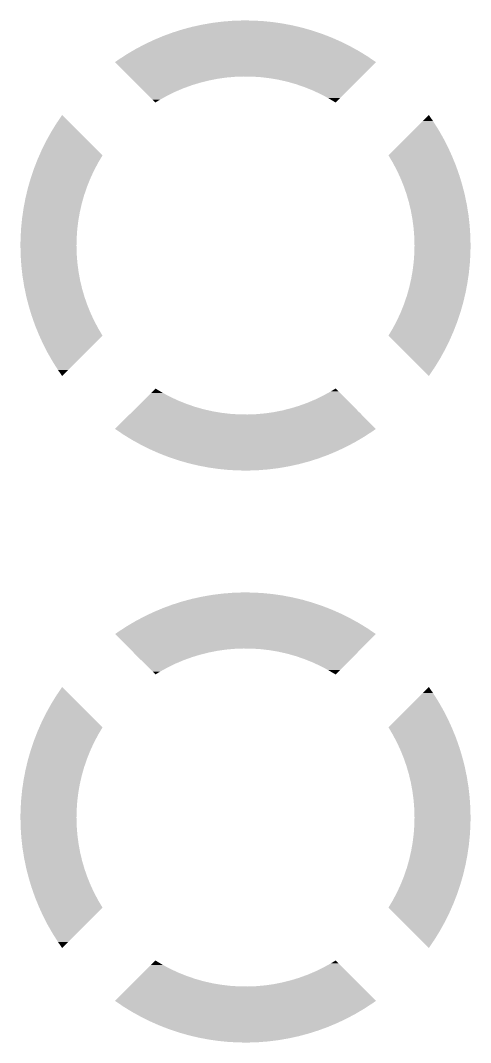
# Model space of a CAD drawing. Extents: x 295 to 953, y 10 to 290.
# Drawn here: x 558.78 to 560.779, y 135.374 to 139.913 of the extents above; entities that cross this region are included whole.
import ezdxf

# ---------------------------------------------------------------- set-up
doc = ezdxf.new("R2010")
doc.units = 0
doc.header["$LTSCALE"] = 5
doc.header["$MEASUREMENT"] = 0
doc.layers.get('0').update_dxf_attribs({"linetype": 'CONTINUOUS', "lineweight": 25})

msp = doc.modelspace()

# ---------------------------------------------------------------- linework, layer by layer
for points in [[(559.5435, 139.8845), (559.5702, 139.8903), (560.0148, 139.8845), (559.9903, 139.8903)], [(559.5702, 139.8903), (559.5875, 139.8941), (559.9903, 139.8903), (559.9705, 139.8941)], [(559.5875, 139.8941), (559.6147, 139.8988), (559.9705, 139.8941), (559.9461, 139.8988)], [(559.6147, 139.8988), (559.6319, 139.9018), (559.9461, 139.8988), (559.9257, 139.9018)], [(559.6319, 139.9018), (559.6599, 139.9053), (559.9257, 139.9018), (559.9015, 139.9053)], [(559.6599, 139.9053), (559.6767, 139.9075), (559.9015, 139.9053), (559.8803, 139.9075)], [(559.6767, 139.9075), (559.7058, 139.9098), (559.8803, 139.9075), (559.8567, 139.9098)], [(559.7058, 139.9098), (559.7216, 139.9111), (559.8567, 139.9098), (559.8333, 139.9111)], [(559.7216, 139.9111), (559.7547, 139.9123), (559.8333, 139.9111), (559.8117, 139.9123)], [(559.7547, 139.9123), (559.7666, 139.9127), (559.8117, 139.9123), (559.7666, 139.9127)], [(559.3978, 139.8367), (559.4147, 139.8438), (560.1622, 139.8367), (560.144, 139.8438)], [(559.4147, 139.8438), (559.4399, 139.853), (560.144, 139.8438), (560.1202, 139.853)], [(559.4399, 139.853), (559.457, 139.8593), (560.1202, 139.853), (560.1016, 139.8593)], [(559.457, 139.8593), (559.4827, 139.8674), (560.1016, 139.8593), (560.0775, 139.8674)], [(559.4827, 139.8674), (559.5, 139.8729), (560.0775, 139.8674), (560.0585, 139.8729)], [(559.5, 139.8729), (559.5262, 139.8799), (560.0585, 139.8729), (560.0342, 139.8799)], [(559.5262, 139.8799), (559.5435, 139.8845), (560.0342, 139.8799), (560.0148, 139.8845)], [(559.2926, 139.786), (559.3161, 139.7985), (560.2663, 139.786), (560.2438, 139.7985)], [(559.3161, 139.7985), (559.3324, 139.8071), (560.2438, 139.7985), (560.2264, 139.8071)], [(559.3324, 139.8071), (559.3565, 139.8185), (560.2264, 139.8071), (560.2034, 139.8185)], [(559.3565, 139.8185), (559.3731, 139.8264), (560.2034, 139.8185), (560.1856, 139.8264)], [(559.3731, 139.8264), (559.3978, 139.8367), (560.1856, 139.8264), (560.1622, 139.8367)], [(559.2159, 139.7386), (559.2382, 139.7531), (560.343, 139.7386), (560.3216, 139.7531)], [(559.2382, 139.7531), (559.2537, 139.7632), (560.3216, 139.7531), (560.3052, 139.7632)], [(559.2537, 139.7632), (559.2766, 139.7767), (560.3052, 139.7632), (560.2832, 139.7767)], [(559.2766, 139.7767), (559.2926, 139.786), (560.2832, 139.7767), (560.2663, 139.786)], [(559.2005, 139.7278), (559.2159, 139.7386), (560.3589, 139.7278), (560.343, 139.7386)], [(559.2645, 139.6638), (559.2005, 139.7278), (560.2949, 139.6638), (560.3589, 139.7278)], [(559.2659, 139.6624), (559.2645, 139.6638), (559.7328, 139.6624), (559.7718, 139.6638)], [(559.2693, 139.659), (559.2659, 139.6624), (559.6939, 139.659), (559.7328, 139.6624)], [(559.8109, 139.6632), (559.7718, 139.6638), (560.2943, 139.6632), (560.2949, 139.6638)], [(559.8498, 139.6606), (559.8109, 139.6632), (560.2917, 139.6606), (560.2943, 139.6632)], [(559.8886, 139.6559), (559.8498, 139.6606), (560.287, 139.6559), (560.2917, 139.6606)], [(559.2748, 139.6535), (559.2693, 139.659), (559.6552, 139.6535), (559.6939, 139.659)], [(559.2823, 139.646), (559.2748, 139.6535), (559.6169, 139.646), (559.6552, 139.6535)], [(559.2917, 139.6365), (559.2823, 139.646), (559.579, 139.6365), (559.6169, 139.646)], [(559.3031, 139.6251), (559.2917, 139.6365), (559.5417, 139.6251), (559.579, 139.6365)], [(559.3165, 139.6118), (559.3031, 139.6251), (559.505, 139.6118), (559.5417, 139.6251)], [(559.9271, 139.6493), (559.8886, 139.6559), (560.2804, 139.6493), (560.287, 139.6559)], [(559.9652, 139.6406), (559.9271, 139.6493), (560.2717, 139.6406), (560.2804, 139.6493)], [(560.0027, 139.63), (559.9652, 139.6406), (560.2611, 139.63), (560.2717, 139.6406)], [(560.0397, 139.6174), (560.0027, 139.63), (560.2485, 139.6174), (560.2611, 139.63)], [(560.076, 139.6029), (560.0397, 139.6174), (560.234, 139.6029), (560.2485, 139.6174)], [(559.3317, 139.5966), (559.3165, 139.6118), (559.469, 139.5966), (559.505, 139.6118)], [(559.3488, 139.5795), (559.3317, 139.5966), (559.4339, 139.5795), (559.469, 139.5966)], [(559.3677, 139.5606), (559.3488, 139.5795), (559.3997, 139.5606), (559.4339, 139.5795)], [(560.1114, 139.5866), (560.076, 139.6029), (560.2177, 139.5866), (560.234, 139.6029)], [(560.146, 139.5684), (560.1114, 139.5866), (560.1995, 139.5684), (560.2177, 139.5866)], [(560.1796, 139.5485), (560.146, 139.5684), (560.1796, 139.5485), (560.1995, 139.5684)], [(559.3798, 139.5485), (559.3677, 139.5606), (559.3798, 139.5485), (559.3997, 139.5606)], [(558.9399, 139.4552), (558.9652, 139.4925), (559.0025, 139.4552), (558.9652, 139.4925)], [(560.5679, 139.4662), (560.5942, 139.4925), (560.6123, 139.4662), (560.5942, 139.4925)], [(558.9163, 139.4168), (558.9399, 139.4552), (559.0409, 139.4168), (559.0025, 139.4552)], [(560.5298, 139.4281), (560.5679, 139.4662), (560.6364, 139.4281), (560.6123, 139.4662)], [(558.8945, 139.3774), (558.9163, 139.4168), (559.0803, 139.3774), (559.0409, 139.4168)], [(560.4505, 139.3489), (560.4906, 139.389), (560.6793, 139.3489), (560.6587, 139.389)], [(560.4906, 139.389), (560.5298, 139.4281), (560.6587, 139.389), (560.6364, 139.4281)], [(558.8745, 139.337), (558.8945, 139.3774), (559.1207, 139.337), (559.0803, 139.3774)], [(560.4149, 139.3132), (560.4505, 139.3489), (560.6956, 139.3132), (560.6793, 139.3489)], [(558.8563, 139.2958), (558.864, 139.3132), (559.1342, 139.2958), (559.1445, 139.3132)], [(558.864, 139.3132), (558.8745, 139.337), (559.1445, 139.3132), (559.1207, 139.337)], [(560.4181, 139.3079), (560.4149, 139.3132), (560.698, 139.3079), (560.6956, 139.3132)], [(560.4309, 139.2865), (560.4181, 139.3079), (560.7066, 139.2865), (560.698, 139.3079)], [(558.837, 139.245), (558.84, 139.2538), (559.1064, 139.245), (559.111, 139.2538)], [(558.84, 139.2538), (558.85, 139.2796), (559.111, 139.2538), (559.1246, 139.2796)], [(558.85, 139.2796), (558.8563, 139.2958), (559.1246, 139.2796), (559.1342, 139.2958)], [(560.4419, 139.2661), (560.4309, 139.2865), (560.7149, 139.2661), (560.7066, 139.2865)], [(560.4495, 139.2521), (560.4419, 139.2661), (560.7198, 139.2521), (560.7149, 139.2661)], [(560.463, 139.2236), (560.4495, 139.2521), (560.7298, 139.2236), (560.7198, 139.2521)], [(558.8147, 139.1733), (558.8252, 139.2096), (559.0756, 139.1733), (559.0901, 139.2096)], [(558.8252, 139.2096), (558.8256, 139.2111), (559.0901, 139.2096), (559.0908, 139.2111)], [(558.8256, 139.2111), (558.837, 139.245), (559.0908, 139.2111), (559.1064, 139.245)], [(560.4662, 139.2168), (560.463, 139.2236), (560.7319, 139.2168), (560.7298, 139.2236)], [(560.481, 139.1807), (560.4662, 139.2168), (560.7428, 139.1807), (560.7319, 139.2168)], [(558.8056, 139.1363), (558.8131, 139.1678), (559.063, 139.1363), (559.0737, 139.1678)], [(558.8131, 139.1678), (558.8147, 139.1733), (559.0737, 139.1678), (559.0756, 139.1733)], [(560.4811, 139.1804), (560.481, 139.1807), (560.7428, 139.1804), (560.7428, 139.1807)], [(560.494, 139.1438), (560.4811, 139.1804), (560.7521, 139.1438), (560.7428, 139.1804)], [(558.7978, 139.0988), (558.8027, 139.124), (559.0524, 139.0988), (559.0595, 139.124)], [(558.8027, 139.124), (558.8056, 139.1363), (559.0595, 139.124), (559.063, 139.1363)], [(560.4961, 139.1367), (560.494, 139.1438), (560.7539, 139.1367), (560.7521, 139.1438)], [(560.505, 139.1064), (560.4961, 139.1367), (560.7601, 139.1064), (560.7539, 139.1367)], [(558.7914, 139.0607), (558.7942, 139.0797), (559.0437, 139.0607), (559.0481, 139.0797)], [(558.7942, 139.0797), (558.7978, 139.0988), (559.0481, 139.0797), (559.0524, 139.0988)], [(560.5083, 139.0926), (560.505, 139.1064), (560.763, 139.0926), (560.7601, 139.1064)], [(560.5141, 139.0684), (560.5083, 139.0926), (560.7668, 139.0684), (560.763, 139.0926)], [(558.7864, 139.0222), (558.7877, 139.0351), (559.0371, 139.0222), (559.0393, 139.0351)], [(558.7877, 139.0351), (558.7914, 139.0607), (559.0393, 139.0351), (559.0437, 139.0607)], [(560.5178, 139.0481), (560.5141, 139.0684), (560.7701, 139.0481), (560.7668, 139.0684)], [(560.5211, 139.03), (560.5178, 139.0481), (560.7721, 139.03), (560.7701, 139.0481)], [(560.5246, 139.0033), (560.5211, 139.03), (560.7751, 139.0033), (560.7721, 139.03)], [(558.7807, 138.9453), (558.7828, 138.9834), (559.0298, 138.9453), (559.0324, 138.9834)], [(558.7828, 138.9834), (558.7832, 138.9903), (559.0324, 138.9834), (559.0332, 138.9903)], [(558.7832, 138.9903), (558.7864, 139.0222), (559.0332, 138.9903), (559.0371, 139.0222)], [(560.5262, 138.9913), (560.5246, 139.0033), (560.7759, 138.9913), (560.7751, 139.0033)], [(560.5288, 138.9584), (560.5262, 138.9913), (560.7782, 138.9584), (560.7759, 138.9913)], [(558.7802, 138.9133), (558.7807, 138.9445), (559.0291, 138.9133), (559.0298, 138.9445)], [(558.7807, 138.9445), (558.7807, 138.9453), (559.0298, 138.9445), (559.0298, 138.9453)], [(560.5292, 138.9523), (560.5288, 138.9584), (560.7783, 138.9523), (560.7782, 138.9584)], [(560.5303, 138.9133), (560.5292, 138.9523), (560.7792, 138.9133), (560.7783, 138.9523)], [(558.7811, 138.8743), (558.7802, 138.9133), (559.0301, 138.8743), (559.0291, 138.9133)], [(560.5296, 138.8821), (560.5303, 138.9133), (560.7787, 138.8821), (560.7792, 138.9133)], [(558.7812, 138.8683), (558.7811, 138.8743), (559.0306, 138.8683), (559.0301, 138.8743)], [(558.7835, 138.8353), (558.7812, 138.8683), (559.0332, 138.8353), (559.0306, 138.8683)], [(560.5262, 138.8363), (560.527, 138.8432), (560.7762, 138.8363), (560.7766, 138.8432)], [(560.527, 138.8432), (560.5296, 138.8813), (560.7766, 138.8432), (560.7787, 138.8813)], [(560.5296, 138.8813), (560.5296, 138.8821), (560.7787, 138.8813), (560.7787, 138.8821)], [(558.7843, 138.8233), (558.7835, 138.8353), (559.0348, 138.8233), (559.0332, 138.8353)], [(558.7873, 138.7966), (558.7843, 138.8233), (559.0383, 138.7966), (559.0348, 138.8233)], [(560.5201, 138.7915), (560.5223, 138.8044), (560.7717, 138.7915), (560.773, 138.8044)], [(560.5223, 138.8044), (560.5262, 138.8363), (560.773, 138.8044), (560.7762, 138.8363)], [(558.7893, 138.7785), (558.7873, 138.7966), (559.0416, 138.7785), (559.0383, 138.7966)], [(558.7926, 138.7582), (558.7893, 138.7785), (559.0453, 138.7582), (559.0416, 138.7785)], [(558.7964, 138.734), (558.7926, 138.7582), (559.0511, 138.734), (559.0453, 138.7582)], [(560.5113, 138.7469), (560.5156, 138.7659), (560.7652, 138.7469), (560.768, 138.7659)], [(560.5156, 138.7659), (560.5201, 138.7915), (560.768, 138.7659), (560.7717, 138.7915)], [(558.7993, 138.7202), (558.7964, 138.734), (559.0544, 138.7202), (559.0511, 138.734)], [(558.8055, 138.6899), (558.7993, 138.7202), (559.0633, 138.6899), (559.0544, 138.7202)], [(560.4999, 138.7026), (560.507, 138.7278), (560.7567, 138.7026), (560.7616, 138.7278)], [(560.507, 138.7278), (560.5113, 138.7469), (560.7616, 138.7278), (560.7652, 138.7469)], [(558.8073, 138.6828), (558.8055, 138.6899), (559.0654, 138.6828), (559.0633, 138.6899)], [(558.8166, 138.6462), (558.8073, 138.6828), (559.0783, 138.6462), (559.0654, 138.6828)], [(560.4857, 138.6588), (560.4964, 138.6903), (560.7462, 138.6588), (560.7538, 138.6903)], [(560.4964, 138.6903), (560.4999, 138.7026), (560.7538, 138.6903), (560.7567, 138.7026)], [(558.8166, 138.6459), (558.8166, 138.6462), (559.0784, 138.6459), (559.0783, 138.6462)], [(558.8275, 138.6098), (558.8166, 138.6459), (559.0932, 138.6098), (559.0784, 138.6459)], [(560.453, 138.5816), (560.4686, 138.6155), (560.7223, 138.5816), (560.7338, 138.6155)], [(560.4686, 138.6155), (560.4693, 138.617), (560.7338, 138.6155), (560.7342, 138.617)], [(560.4693, 138.617), (560.4838, 138.6533), (560.7342, 138.617), (560.7447, 138.6533)], [(560.4838, 138.6533), (560.4857, 138.6588), (560.7447, 138.6533), (560.7462, 138.6588)], [(558.8296, 138.603), (558.8275, 138.6098), (559.0964, 138.603), (559.0932, 138.6098)], [(558.8396, 138.5745), (558.8296, 138.603), (559.1099, 138.5745), (559.0964, 138.603)], [(558.8445, 138.5605), (558.8396, 138.5745), (559.1175, 138.5605), (559.1099, 138.5745)], [(560.4348, 138.547), (560.4484, 138.5728), (560.7094, 138.547), (560.7194, 138.5728)], [(560.4484, 138.5728), (560.453, 138.5816), (560.7194, 138.5728), (560.7223, 138.5816)], [(558.8528, 138.5401), (558.8445, 138.5605), (559.1285, 138.5401), (559.1175, 138.5605)], [(558.8614, 138.5187), (558.8528, 138.5401), (559.1413, 138.5187), (559.1285, 138.5401)], [(560.4149, 138.5134), (560.4252, 138.5308), (560.6954, 138.5134), (560.7031, 138.5308)], [(560.4252, 138.5308), (560.4348, 138.547), (560.7031, 138.5308), (560.7094, 138.547)], [(558.8638, 138.5134), (558.8614, 138.5187), (559.1445, 138.5134), (559.1413, 138.5187)], [(558.8801, 138.4777), (558.8638, 138.5134), (559.1089, 138.4777), (559.1445, 138.5134)], [(560.4387, 138.4896), (560.4149, 138.5134), (560.6849, 138.4896), (560.6954, 138.5134)], [(560.4791, 138.4492), (560.4387, 138.4896), (560.6649, 138.4492), (560.6849, 138.4896)], [(558.9006, 138.4376), (558.8801, 138.4777), (559.0688, 138.4376), (559.1089, 138.4777)], [(558.923, 138.3985), (558.9006, 138.4376), (559.0296, 138.3985), (559.0688, 138.4376)], [(560.5185, 138.4098), (560.4791, 138.4492), (560.6431, 138.4098), (560.6649, 138.4492)], [(558.9471, 138.3604), (558.923, 138.3985), (558.9915, 138.3604), (559.0296, 138.3985)], [(560.5569, 138.3714), (560.5185, 138.4098), (560.6195, 138.3714), (560.6431, 138.4098)], [(558.9652, 138.3341), (558.9471, 138.3604), (558.9652, 138.3341), (558.9915, 138.3604)], [(560.5942, 138.3341), (560.5569, 138.3714), (560.5942, 138.3341), (560.6195, 138.3714)], [(559.3417, 138.24), (559.3599, 138.2582), (559.4479, 138.24), (559.4134, 138.2582)], [(559.3599, 138.2582), (559.3798, 138.2781), (559.4134, 138.2582), (559.3798, 138.2781)], [(560.1255, 138.2471), (560.1597, 138.266), (560.2106, 138.2471), (560.1917, 138.266)], [(560.1597, 138.266), (560.1796, 138.2781), (560.1917, 138.266), (560.1796, 138.2781)], [(559.2983, 138.1966), (559.3109, 138.2092), (559.5567, 138.1966), (559.5197, 138.2092)], [(559.3109, 138.2092), (559.3254, 138.2237), (559.5197, 138.2092), (559.4834, 138.2237)], [(559.3254, 138.2237), (559.3417, 138.24), (559.4834, 138.2237), (559.4479, 138.24)], [(560.0177, 138.2015), (560.0544, 138.2148), (560.2562, 138.2015), (560.2429, 138.2148)], [(560.0544, 138.2148), (560.0904, 138.23), (560.2429, 138.2148), (560.2277, 138.23)], [(560.0904, 138.23), (560.1255, 138.2471), (560.2277, 138.23), (560.2106, 138.2471)], [(559.2004, 138.0988), (559.2644, 138.1628), (560.3589, 138.0988), (560.2949, 138.1628)], [(559.2644, 138.1628), (559.2651, 138.1634), (559.7876, 138.1628), (559.7485, 138.1634)], [(559.2651, 138.1634), (559.2677, 138.166), (559.7485, 138.1634), (559.7096, 138.166)], [(559.2677, 138.166), (559.2724, 138.1707), (559.7096, 138.166), (559.6708, 138.1707)], [(559.2724, 138.1707), (559.279, 138.1773), (559.6708, 138.1707), (559.6323, 138.1773)], [(559.279, 138.1773), (559.2877, 138.186), (559.6323, 138.1773), (559.5942, 138.186)], [(559.2877, 138.186), (559.2983, 138.1966), (559.5942, 138.186), (559.5567, 138.1966)], [(559.7876, 138.1628), (559.8266, 138.1642), (560.2949, 138.1628), (560.2935, 138.1642)], [(559.8266, 138.1642), (559.8655, 138.1677), (560.2935, 138.1642), (560.2901, 138.1677)], [(559.8655, 138.1677), (559.9041, 138.1731), (560.2901, 138.1677), (560.2846, 138.1731)], [(559.9041, 138.1731), (559.9425, 138.1806), (560.2846, 138.1731), (560.2771, 138.1806)], [(559.9425, 138.1806), (559.9804, 138.1901), (560.2771, 138.1806), (560.2677, 138.1901)], [(559.9804, 138.1901), (560.0177, 138.2015), (560.2677, 138.1901), (560.2562, 138.2015)], [(559.2164, 138.088), (559.2004, 138.0988), (560.3434, 138.088), (560.3589, 138.0988)], [(559.2378, 138.0735), (559.2164, 138.088), (560.3212, 138.0735), (560.3434, 138.088)], [(559.2542, 138.0634), (559.2378, 138.0735), (560.3057, 138.0634), (560.3212, 138.0735)], [(559.2762, 138.0499), (559.2542, 138.0634), (560.2827, 138.0499), (560.3057, 138.0634)], [(559.2931, 138.0406), (559.2762, 138.0499), (560.2668, 138.0406), (560.2827, 138.0499)], [(559.3156, 138.0281), (559.2931, 138.0406), (560.2433, 138.0281), (560.2668, 138.0406)], [(559.333, 138.0195), (559.3156, 138.0281), (560.227, 138.0195), (560.2433, 138.0281)], [(559.356, 138.0081), (559.333, 138.0195), (560.2029, 138.0081), (560.227, 138.0195)], [(559.3738, 138.0002), (559.356, 138.0081), (560.1863, 138.0002), (560.2029, 138.0081)], [(559.3972, 137.9899), (559.3738, 138.0002), (560.1616, 137.9899), (560.1863, 138.0002)], [(559.4154, 137.9828), (559.3972, 137.9899), (560.1447, 137.9828), (560.1616, 137.9899)], [(559.4392, 137.9736), (559.4154, 137.9828), (560.1195, 137.9736), (560.1447, 137.9828)], [(559.4578, 137.9673), (559.4392, 137.9736), (560.1024, 137.9673), (560.1195, 137.9736)], [(559.4819, 137.9592), (559.4578, 137.9673), (560.0767, 137.9592), (560.1024, 137.9673)], [(559.5009, 137.9537), (559.4819, 137.9592), (560.0594, 137.9537), (560.0767, 137.9592)], [(559.5252, 137.9468), (559.5009, 137.9537), (560.0332, 137.9468), (560.0594, 137.9537)], [(559.5446, 137.9421), (559.5252, 137.9468), (560.0159, 137.9421), (560.0332, 137.9468)], [(559.569, 137.9363), (559.5446, 137.9421), (559.9892, 137.9363), (560.0159, 137.9421)], [(559.5889, 137.9325), (559.569, 137.9363), (559.9718, 137.9325), (559.9892, 137.9363)], [(559.6133, 137.9278), (559.5889, 137.9325), (559.9446, 137.9278), (559.9718, 137.9325)], [(559.6337, 137.9248), (559.6133, 137.9278), (559.9274, 137.9248), (559.9446, 137.9278)], [(559.6579, 137.9213), (559.6337, 137.9248), (559.8995, 137.9213), (559.9274, 137.9248)], [(559.6791, 137.9191), (559.6579, 137.9213), (559.8827, 137.9191), (559.8995, 137.9213)], [(559.7027, 137.9168), (559.6791, 137.9191), (559.8536, 137.9168), (559.8827, 137.9191)], [(559.7261, 137.9155), (559.7027, 137.9168), (559.8378, 137.9155), (559.8536, 137.9168)], [(559.7477, 137.9143), (559.7261, 137.9155), (559.8047, 137.9143), (559.8378, 137.9155)], [(559.7928, 137.9139), (559.7477, 137.9143), (559.7928, 137.9139), (559.8047, 137.9143)], [(559.5262, 137.3399), (559.5435, 137.3445), (560.0342, 137.3399), (560.0148, 137.3445)], [(559.5435, 137.3445), (559.5702, 137.3503), (560.0148, 137.3445), (559.9903, 137.3503)], [(559.5702, 137.3503), (559.5875, 137.3541), (559.9903, 137.3503), (559.9705, 137.3541)], [(559.5875, 137.3541), (559.6147, 137.3588), (559.9705, 137.3541), (559.9461, 137.3588)], [(559.6147, 137.3588), (559.6319, 137.3618), (559.9461, 137.3588), (559.9257, 137.3618)], [(559.6319, 137.3618), (559.6599, 137.3653), (559.9257, 137.3618), (559.9015, 137.3653)], [(559.6599, 137.3653), (559.6767, 137.3675), (559.9015, 137.3653), (559.8803, 137.3675)], [(559.6767, 137.3675), (559.7058, 137.3698), (559.8803, 137.3675), (559.8567, 137.3698)], [(559.7058, 137.3698), (559.7216, 137.3711), (559.8567, 137.3698), (559.8333, 137.3711)], [(559.7216, 137.3711), (559.7547, 137.3723), (559.8333, 137.3711), (559.8117, 137.3723)], [(559.7547, 137.3723), (559.7666, 137.3727), (559.8117, 137.3723), (559.7666, 137.3727)], [(559.3978, 137.2967), (559.4147, 137.3038), (560.1622, 137.2967), (560.144, 137.3038)], [(559.4147, 137.3038), (559.4399, 137.313), (560.144, 137.3038), (560.1202, 137.313)], [(559.4399, 137.313), (559.457, 137.3193), (560.1202, 137.313), (560.1016, 137.3193)], [(559.457, 137.3193), (559.4827, 137.3274), (560.1016, 137.3193), (560.0775, 137.3274)], [(559.4827, 137.3274), (559.5, 137.3329), (560.0775, 137.3274), (560.0585, 137.3329)], [(559.5, 137.3329), (559.5262, 137.3399), (560.0585, 137.3329), (560.0342, 137.3399)], [(559.2926, 137.246), (559.3161, 137.2585), (560.2663, 137.246), (560.2438, 137.2585)], [(559.3161, 137.2585), (559.3324, 137.2671), (560.2438, 137.2585), (560.2264, 137.2671)], [(559.3324, 137.2671), (559.3565, 137.2785), (560.2264, 137.2671), (560.2034, 137.2785)], [(559.3565, 137.2785), (559.3731, 137.2864), (560.2034, 137.2785), (560.1856, 137.2864)], [(559.3731, 137.2864), (559.3978, 137.2967), (560.1856, 137.2864), (560.1622, 137.2967)], [(559.2159, 137.1986), (559.2382, 137.2131), (560.343, 137.1986), (560.3216, 137.2131)], [(559.2382, 137.2131), (559.2537, 137.2232), (560.3216, 137.2131), (560.3052, 137.2232)], [(559.2537, 137.2232), (559.2766, 137.2367), (560.3052, 137.2232), (560.2832, 137.2367)], [(559.2766, 137.2367), (559.2926, 137.246), (560.2832, 137.2367), (560.2663, 137.246)], [(559.2005, 137.1878), (559.2159, 137.1986), (560.3589, 137.1878), (560.343, 137.1986)], [(559.2645, 137.1238), (559.2005, 137.1878), (560.2949, 137.1238), (560.3589, 137.1878)], [(559.2659, 137.1224), (559.2645, 137.1238), (559.7328, 137.1224), (559.7718, 137.1238)], [(559.2693, 137.119), (559.2659, 137.1224), (559.6939, 137.119), (559.7328, 137.1224)], [(559.2748, 137.1135), (559.2693, 137.119), (559.6552, 137.1135), (559.6939, 137.119)], [(559.8109, 137.1232), (559.7718, 137.1238), (560.2943, 137.1232), (560.2949, 137.1238)], [(559.8498, 137.1206), (559.8109, 137.1232), (560.2917, 137.1206), (560.2943, 137.1232)], [(559.8886, 137.1159), (559.8498, 137.1206), (560.287, 137.1159), (560.2917, 137.1206)], [(559.2823, 137.106), (559.2748, 137.1135), (559.6169, 137.106), (559.6552, 137.1135)], [(559.2917, 137.0965), (559.2823, 137.106), (559.579, 137.0965), (559.6169, 137.106)], [(559.3031, 137.0851), (559.2917, 137.0965), (559.5417, 137.0851), (559.579, 137.0965)], [(559.3165, 137.0718), (559.3031, 137.0851), (559.505, 137.0718), (559.5417, 137.0851)], [(559.9271, 137.1093), (559.8886, 137.1159), (560.2804, 137.1093), (560.287, 137.1159)], [(559.9652, 137.1006), (559.9271, 137.1093), (560.2717, 137.1006), (560.2804, 137.1093)], [(560.0027, 137.09), (559.9652, 137.1006), (560.2611, 137.09), (560.2717, 137.1006)], [(560.0397, 137.0774), (560.0027, 137.09), (560.2485, 137.0774), (560.2611, 137.09)], [(560.076, 137.0629), (560.0397, 137.0774), (560.234, 137.0629), (560.2485, 137.0774)], [(559.3317, 137.0566), (559.3165, 137.0718), (559.469, 137.0566), (559.505, 137.0718)], [(559.3488, 137.0395), (559.3317, 137.0566), (559.4339, 137.0395), (559.469, 137.0566)], [(559.3677, 137.0206), (559.3488, 137.0395), (559.3997, 137.0206), (559.4339, 137.0395)], [(560.1114, 137.0466), (560.076, 137.0629), (560.2177, 137.0466), (560.234, 137.0629)], [(560.146, 137.0284), (560.1114, 137.0466), (560.1995, 137.0284), (560.2177, 137.0466)], [(560.1796, 137.0085), (560.146, 137.0284), (560.1796, 137.0085), (560.1995, 137.0284)], [(559.3798, 137.0085), (559.3677, 137.0206), (559.3798, 137.0085), (559.3997, 137.0206)], [(558.9399, 136.9152), (558.9652, 136.9525), (559.0025, 136.9152), (558.9652, 136.9525)], [(560.5679, 136.9262), (560.5942, 136.9525), (560.6123, 136.9262), (560.5942, 136.9525)], [(558.9163, 136.8768), (558.9399, 136.9152), (559.0409, 136.8768), (559.0025, 136.9152)], [(560.5298, 136.8881), (560.5679, 136.9262), (560.6364, 136.8881), (560.6123, 136.9262)], [(558.8945, 136.8374), (558.9163, 136.8768), (559.0803, 136.8374), (559.0409, 136.8768)], [(560.4505, 136.8089), (560.4906, 136.849), (560.6793, 136.8089), (560.6587, 136.849)], [(560.4906, 136.849), (560.5298, 136.8881), (560.6587, 136.849), (560.6364, 136.8881)], [(558.8745, 136.797), (558.8945, 136.8374), (559.1207, 136.797), (559.0803, 136.8374)], [(560.4149, 136.7732), (560.4505, 136.8089), (560.6956, 136.7732), (560.6793, 136.8089)], [(558.85, 136.7396), (558.8563, 136.7558), (559.1246, 136.7396), (559.1342, 136.7558)], [(558.8563, 136.7558), (558.864, 136.7732), (559.1342, 136.7558), (559.1445, 136.7732)], [(558.864, 136.7732), (558.8745, 136.797), (559.1445, 136.7732), (559.1207, 136.797)], [(560.4181, 136.7679), (560.4149, 136.7732), (560.698, 136.7679), (560.6956, 136.7732)], [(560.4309, 136.7465), (560.4181, 136.7679), (560.7066, 136.7465), (560.698, 136.7679)], [(558.837, 136.705), (558.84, 136.7138), (559.1064, 136.705), (559.111, 136.7138)], [(558.84, 136.7138), (558.85, 136.7396), (559.111, 136.7138), (559.1246, 136.7396)], [(560.4419, 136.7261), (560.4309, 136.7465), (560.7149, 136.7261), (560.7066, 136.7465)], [(560.4495, 136.7121), (560.4419, 136.7261), (560.7198, 136.7121), (560.7149, 136.7261)], [(560.463, 136.6836), (560.4495, 136.7121), (560.7298, 136.6836), (560.7198, 136.7121)], [(558.8147, 136.6333), (558.8252, 136.6696), (559.0756, 136.6333), (559.0901, 136.6696)], [(558.8252, 136.6696), (558.8256, 136.6711), (559.0901, 136.6696), (559.0908, 136.6711)], [(558.8256, 136.6711), (558.837, 136.705), (559.0908, 136.6711), (559.1064, 136.705)], [(560.4662, 136.6768), (560.463, 136.6836), (560.7319, 136.6768), (560.7298, 136.6836)], [(560.481, 136.6407), (560.4662, 136.6768), (560.7428, 136.6407), (560.7319, 136.6768)], [(558.8056, 136.5963), (558.8131, 136.6278), (559.063, 136.5963), (559.0737, 136.6278)], [(558.8131, 136.6278), (558.8147, 136.6333), (559.0737, 136.6278), (559.0756, 136.6333)], [(560.4811, 136.6404), (560.481, 136.6407), (560.7428, 136.6404), (560.7428, 136.6407)], [(560.494, 136.6038), (560.4811, 136.6404), (560.7521, 136.6038), (560.7428, 136.6404)], [(558.7978, 136.5588), (558.8027, 136.584), (559.0524, 136.5588), (559.0595, 136.584)], [(558.8027, 136.584), (558.8056, 136.5963), (559.0595, 136.584), (559.063, 136.5963)], [(560.4961, 136.5967), (560.494, 136.6038), (560.7539, 136.5967), (560.7521, 136.6038)], [(560.505, 136.5664), (560.4961, 136.5967), (560.7601, 136.5664), (560.7539, 136.5967)], [(558.7914, 136.5207), (558.7942, 136.5397), (559.0437, 136.5207), (559.0481, 136.5397)], [(558.7942, 136.5397), (558.7978, 136.5588), (559.0481, 136.5397), (559.0524, 136.5588)], [(560.5083, 136.5526), (560.505, 136.5664), (560.763, 136.5526), (560.7601, 136.5664)], [(560.5141, 136.5284), (560.5083, 136.5526), (560.7668, 136.5284), (560.763, 136.5526)], [(560.5178, 136.5081), (560.5141, 136.5284), (560.7701, 136.5081), (560.7668, 136.5284)], [(558.7832, 136.4503), (558.7864, 136.4822), (559.0332, 136.4503), (559.0371, 136.4822)], [(558.7864, 136.4822), (558.7877, 136.4951), (559.0371, 136.4822), (559.0393, 136.4951)], [(558.7877, 136.4951), (558.7914, 136.5207), (559.0393, 136.4951), (559.0437, 136.5207)], [(560.5211, 136.49), (560.5178, 136.5081), (560.7721, 136.49), (560.7701, 136.5081)], [(560.5246, 136.4633), (560.5211, 136.49), (560.7751, 136.4633), (560.7721, 136.49)], [(558.7807, 136.4053), (558.7828, 136.4434), (559.0298, 136.4053), (559.0324, 136.4434)], [(558.7828, 136.4434), (558.7832, 136.4503), (559.0324, 136.4434), (559.0332, 136.4503)], [(560.5262, 136.4513), (560.5246, 136.4633), (560.7759, 136.4513), (560.7751, 136.4633)], [(560.5288, 136.4184), (560.5262, 136.4513), (560.7782, 136.4184), (560.7759, 136.4513)], [(558.7802, 136.3733), (558.7807, 136.4045), (559.0291, 136.3733), (559.0298, 136.4045)], [(558.7807, 136.4045), (558.7807, 136.4053), (559.0298, 136.4045), (559.0298, 136.4053)], [(560.5292, 136.4123), (560.5288, 136.4184), (560.7783, 136.4123), (560.7782, 136.4184)], [(560.5303, 136.3733), (560.5292, 136.4123), (560.7792, 136.3733), (560.7783, 136.4123)], [(558.7811, 136.3343), (558.7802, 136.3733), (559.0301, 136.3343), (559.0291, 136.3733)], [(560.5296, 136.3421), (560.5303, 136.3733), (560.7787, 136.3421), (560.7792, 136.3733)], [(558.7812, 136.3283), (558.7811, 136.3343), (559.0306, 136.3283), (559.0301, 136.3343)], [(558.7835, 136.2953), (558.7812, 136.3283), (559.0332, 136.2953), (559.0306, 136.3283)], [(560.5262, 136.2963), (560.527, 136.3032), (560.7762, 136.2963), (560.7766, 136.3032)], [(560.527, 136.3032), (560.5296, 136.3413), (560.7766, 136.3032), (560.7787, 136.3413)], [(560.5296, 136.3413), (560.5296, 136.3421), (560.7787, 136.3413), (560.7787, 136.3421)], [(558.7843, 136.2833), (558.7835, 136.2953), (559.0348, 136.2833), (559.0332, 136.2953)], [(558.7873, 136.2566), (558.7843, 136.2833), (559.0383, 136.2566), (559.0348, 136.2833)], [(558.7893, 136.2385), (558.7873, 136.2566), (559.0416, 136.2385), (559.0383, 136.2566)], [(560.5201, 136.2515), (560.5223, 136.2644), (560.7717, 136.2515), (560.773, 136.2644)], [(560.5223, 136.2644), (560.5262, 136.2963), (560.773, 136.2644), (560.7762, 136.2963)], [(558.7926, 136.2182), (558.7893, 136.2385), (559.0453, 136.2182), (559.0416, 136.2385)], [(558.7964, 136.194), (558.7926, 136.2182), (559.0511, 136.194), (559.0453, 136.2182)], [(560.5113, 136.2069), (560.5156, 136.2259), (560.7652, 136.2069), (560.768, 136.2259)], [(560.5156, 136.2259), (560.5201, 136.2515), (560.768, 136.2259), (560.7717, 136.2515)], [(558.7993, 136.1802), (558.7964, 136.194), (559.0544, 136.1802), (559.0511, 136.194)], [(558.8055, 136.1499), (558.7993, 136.1802), (559.0633, 136.1499), (559.0544, 136.1802)], [(560.4999, 136.1626), (560.507, 136.1878), (560.7567, 136.1626), (560.7616, 136.1878)], [(560.507, 136.1878), (560.5113, 136.2069), (560.7616, 136.1878), (560.7652, 136.2069)], [(558.8073, 136.1428), (558.8055, 136.1499), (559.0654, 136.1428), (559.0633, 136.1499)], [(558.8166, 136.1062), (558.8073, 136.1428), (559.0783, 136.1062), (559.0654, 136.1428)], [(560.4857, 136.1188), (560.4964, 136.1503), (560.7462, 136.1188), (560.7538, 136.1503)], [(560.4964, 136.1503), (560.4999, 136.1626), (560.7538, 136.1503), (560.7567, 136.1626)], [(558.8166, 136.1059), (558.8166, 136.1062), (559.0784, 136.1059), (559.0783, 136.1062)], [(558.8275, 136.0698), (558.8166, 136.1059), (559.0932, 136.0698), (559.0784, 136.1059)], [(560.453, 136.0416), (560.4686, 136.0755), (560.7223, 136.0416), (560.7338, 136.0755)], [(560.4686, 136.0755), (560.4693, 136.077), (560.7338, 136.0755), (560.7342, 136.077)], [(560.4693, 136.077), (560.4838, 136.1133), (560.7342, 136.077), (560.7447, 136.1133)], [(560.4838, 136.1133), (560.4857, 136.1188), (560.7447, 136.1133), (560.7462, 136.1188)], [(558.8296, 136.063), (558.8275, 136.0698), (559.0964, 136.063), (559.0932, 136.0698)], [(558.8396, 136.0345), (558.8296, 136.063), (559.1099, 136.0345), (559.0964, 136.063)], [(558.8445, 136.0205), (558.8396, 136.0345), (559.1175, 136.0205), (559.1099, 136.0345)], [(560.4348, 136.007), (560.4484, 136.0328), (560.7094, 136.007), (560.7194, 136.0328)], [(560.4484, 136.0328), (560.453, 136.0416), (560.7194, 136.0328), (560.7223, 136.0416)], [(558.8528, 136.0001), (558.8445, 136.0205), (559.1285, 136.0001), (559.1175, 136.0205)], [(558.8614, 135.9787), (558.8528, 136.0001), (559.1413, 135.9787), (559.1285, 136.0001)], [(560.4149, 135.9734), (560.4252, 135.9908), (560.6954, 135.9734), (560.7031, 135.9908)], [(560.4252, 135.9908), (560.4348, 136.007), (560.7031, 135.9908), (560.7094, 136.007)], [(558.8638, 135.9734), (558.8614, 135.9787), (559.1445, 135.9734), (559.1413, 135.9787)], [(558.8801, 135.9377), (558.8638, 135.9734), (559.1089, 135.9377), (559.1445, 135.9734)], [(558.9006, 135.8976), (558.8801, 135.9377), (559.0688, 135.8976), (559.1089, 135.9377)], [(560.4387, 135.9496), (560.4149, 135.9734), (560.6849, 135.9496), (560.6954, 135.9734)], [(560.4791, 135.9092), (560.4387, 135.9496), (560.6649, 135.9092), (560.6849, 135.9496)], [(558.923, 135.8585), (558.9006, 135.8976), (559.0296, 135.8585), (559.0688, 135.8976)], [(560.5185, 135.8698), (560.4791, 135.9092), (560.6431, 135.8698), (560.6649, 135.9092)], [(558.9471, 135.8204), (558.923, 135.8585), (558.9915, 135.8204), (559.0296, 135.8585)], [(560.5569, 135.8314), (560.5185, 135.8698), (560.6195, 135.8314), (560.6431, 135.8698)], [(558.9652, 135.7941), (558.9471, 135.8204), (558.9652, 135.7941), (558.9915, 135.8204)], [(560.5942, 135.7941), (560.5569, 135.8314), (560.5942, 135.7941), (560.6195, 135.8314)], [(559.3417, 135.7), (559.3599, 135.7182), (559.4479, 135.7), (559.4134, 135.7182)], [(559.3599, 135.7182), (559.3798, 135.7381), (559.4134, 135.7182), (559.3798, 135.7381)], [(560.1255, 135.7071), (560.1597, 135.726), (560.2106, 135.7071), (560.1917, 135.726)], [(560.1597, 135.726), (560.1796, 135.7381), (560.1917, 135.726), (560.1796, 135.7381)], [(559.2983, 135.6566), (559.3109, 135.6692), (559.5567, 135.6566), (559.5197, 135.6692)], [(559.3109, 135.6692), (559.3254, 135.6837), (559.5197, 135.6692), (559.4834, 135.6837)], [(559.3254, 135.6837), (559.3417, 135.7), (559.4834, 135.6837), (559.4479, 135.7)], [(560.0177, 135.6615), (560.0544, 135.6748), (560.2562, 135.6615), (560.2429, 135.6748)], [(560.0544, 135.6748), (560.0904, 135.69), (560.2429, 135.6748), (560.2277, 135.69)], [(560.0904, 135.69), (560.1255, 135.7071), (560.2277, 135.69), (560.2106, 135.7071)], [(559.2004, 135.5588), (559.2644, 135.6228), (560.3589, 135.5588), (560.2949, 135.6228)], [(559.2644, 135.6228), (559.2651, 135.6234), (559.7876, 135.6228), (559.7485, 135.6234)], [(559.2651, 135.6234), (559.2677, 135.626), (559.7485, 135.6234), (559.7096, 135.626)], [(559.2677, 135.626), (559.2724, 135.6307), (559.7096, 135.626), (559.6708, 135.6307)], [(559.2724, 135.6307), (559.279, 135.6373), (559.6708, 135.6307), (559.6323, 135.6373)], [(559.279, 135.6373), (559.2877, 135.646), (559.6323, 135.6373), (559.5942, 135.646)], [(559.2877, 135.646), (559.2983, 135.6566), (559.5942, 135.646), (559.5567, 135.6566)], [(559.7876, 135.6228), (559.8266, 135.6242), (560.2949, 135.6228), (560.2935, 135.6242)], [(559.8266, 135.6242), (559.8655, 135.6277), (560.2935, 135.6242), (560.2901, 135.6277)], [(559.8655, 135.6277), (559.9041, 135.6331), (560.2901, 135.6277), (560.2846, 135.6331)], [(559.9041, 135.6331), (559.9425, 135.6406), (560.2846, 135.6331), (560.2771, 135.6406)], [(559.9425, 135.6406), (559.9804, 135.6501), (560.2771, 135.6406), (560.2677, 135.6501)], [(559.9804, 135.6501), (560.0177, 135.6615), (560.2677, 135.6501), (560.2562, 135.6615)], [(559.2164, 135.548), (559.2004, 135.5588), (560.3434, 135.548), (560.3589, 135.5588)], [(559.2378, 135.5335), (559.2164, 135.548), (560.3212, 135.5335), (560.3434, 135.548)], [(559.2542, 135.5234), (559.2378, 135.5335), (560.3057, 135.5234), (560.3212, 135.5335)], [(559.2762, 135.5099), (559.2542, 135.5234), (560.2827, 135.5099), (560.3057, 135.5234)], [(559.2931, 135.5006), (559.2762, 135.5099), (560.2668, 135.5006), (560.2827, 135.5099)], [(559.3156, 135.4881), (559.2931, 135.5006), (560.2433, 135.4881), (560.2668, 135.5006)], [(559.333, 135.4795), (559.3156, 135.4881), (560.227, 135.4795), (560.2433, 135.4881)], [(559.356, 135.4681), (559.333, 135.4795), (560.2029, 135.4681), (560.227, 135.4795)], [(559.3738, 135.4602), (559.356, 135.4681), (560.1863, 135.4602), (560.2029, 135.4681)], [(559.3972, 135.4499), (559.3738, 135.4602), (560.1616, 135.4499), (560.1863, 135.4602)], [(559.4154, 135.4428), (559.3972, 135.4499), (560.1447, 135.4428), (560.1616, 135.4499)], [(559.4392, 135.4336), (559.4154, 135.4428), (560.1195, 135.4336), (560.1447, 135.4428)], [(559.4578, 135.4273), (559.4392, 135.4336), (560.1024, 135.4273), (560.1195, 135.4336)], [(559.4819, 135.4192), (559.4578, 135.4273), (560.0767, 135.4192), (560.1024, 135.4273)], [(559.5009, 135.4137), (559.4819, 135.4192), (560.0594, 135.4137), (560.0767, 135.4192)], [(559.5252, 135.4068), (559.5009, 135.4137), (560.0332, 135.4068), (560.0594, 135.4137)], [(559.5446, 135.4021), (559.5252, 135.4068), (560.0159, 135.4021), (560.0332, 135.4068)], [(559.569, 135.3963), (559.5446, 135.4021), (559.9892, 135.3963), (560.0159, 135.4021)], [(559.5889, 135.3925), (559.569, 135.3963), (559.9718, 135.3925), (559.9892, 135.3963)], [(559.6133, 135.3878), (559.5889, 135.3925), (559.9446, 135.3878), (559.9718, 135.3925)], [(559.6337, 135.3848), (559.6133, 135.3878), (559.9274, 135.3848), (559.9446, 135.3878)], [(559.6579, 135.3813), (559.6337, 135.3848), (559.8995, 135.3813), (559.9274, 135.3848)], [(559.6791, 135.3791), (559.6579, 135.3813), (559.8827, 135.3791), (559.8995, 135.3813)], [(559.7027, 135.3768), (559.6791, 135.3791), (559.8536, 135.3768), (559.8827, 135.3791)], [(559.7261, 135.3755), (559.7027, 135.3768), (559.8378, 135.3755), (559.8536, 135.3768)], [(559.7477, 135.3743), (559.7261, 135.3755), (559.8047, 135.3743), (559.8378, 135.3755)], [(559.7928, 135.3739), (559.7477, 135.3743), (559.7928, 135.3739), (559.8047, 135.3743)]]:
    msp.add_solid(points)

doc.saveas('drawing.dxf')
